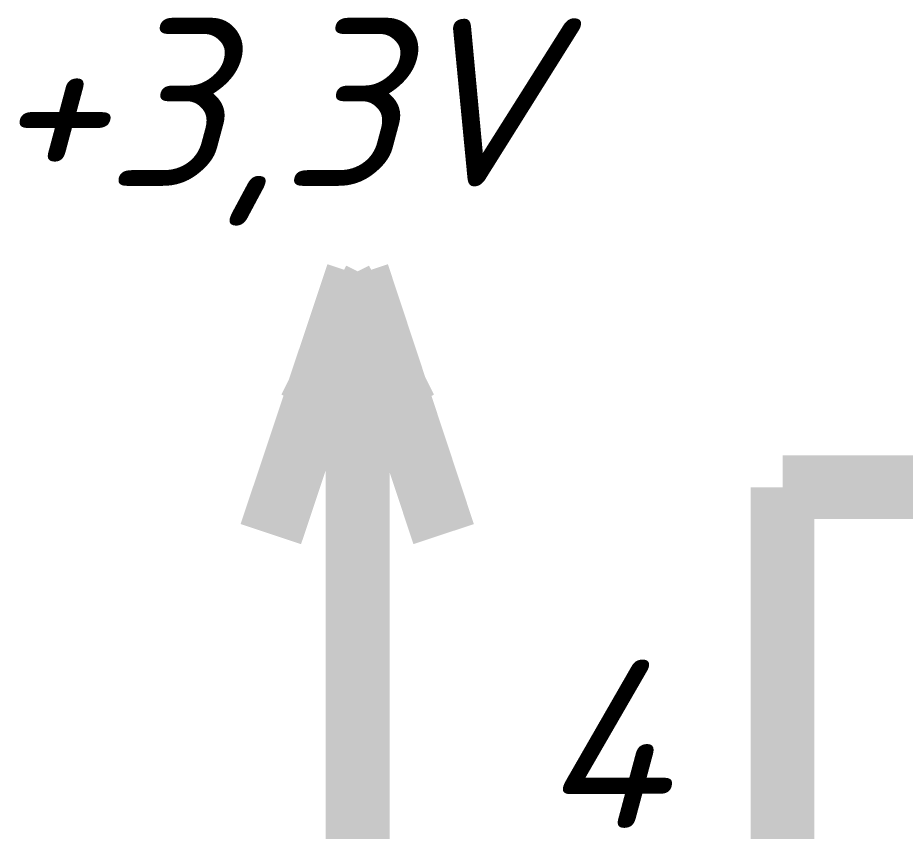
# Model space of a CAD drawing. Header units: inches. Extents: x 0 to 841, y 0 to 594.
# Drawn here: x 203.52 to 213.96, y 305.95 to 315.51 of the extents above; entities that cross this region are included whole.
import ezdxf

# ---------------------------------------------------------------- set-up
doc = ezdxf.new("R2010")
doc.units = ezdxf.units.IN
doc.layers.add('Sheet', color=255, linetype='Continuous')
doc.styles.get("Standard").update_dxf_attribs({"font": 'isocpeui.ttf'})

msp = doc.modelspace()

# ---------------------------------------------------------------- linework, layer by layer
at = {"layer": 'Sheet'}
for points in [[(206.5, 309.442, 0.749, 0.749, 0), (207.521, 312.497, 0.749, 0.749, 0)], [(207.521, 309.993, 0.749, 0.749, 0), (207.521, 312.497, 0.749, 0.749, 0)], [(207.521, 312.497, 0.749, 0.749, 0), (208.532, 309.442, 0.749, 0.749, 0)], [(207.521, 312.531, 0.3, 0.3, 0), (206.758, 311.015, 0.3, 0.3, 0)], [(207.521, 312.531, 0.3, 0.3, 0), (208.285, 311.015, 0.3, 0.3, 0)], [(207.521, 309.993, 0.3, 0.3, 0), (207.521, 312.531, 0.3, 0.3, 0)], [(207.521, 309.993, 0.749, 0.749, 0), (207.521, 304.995, 0.749, 0.749, 0)], [(212.518, 309.993, 0.749, 0.749, 0), (212.518, 284.996, 0.749, 0.749, 0)], [(247.519, 309.993, 0.749, 0.749, 0), (212.518, 309.993, 0.749, 0.749, 0)]]:
    msp.add_lwpolyline(points, format="xyseb", dxfattribs=at)

# ---------------------------------------------------------------- texts
for s, height, p in [('+3,3V', 1.9764, (203.198, 313.53)), ('4', 1.976, (209.666, 305.984))]:
    msp.add_text(s, height=height, dxfattribs=at).set_placement(p)

doc.saveas('drawing.dxf')
